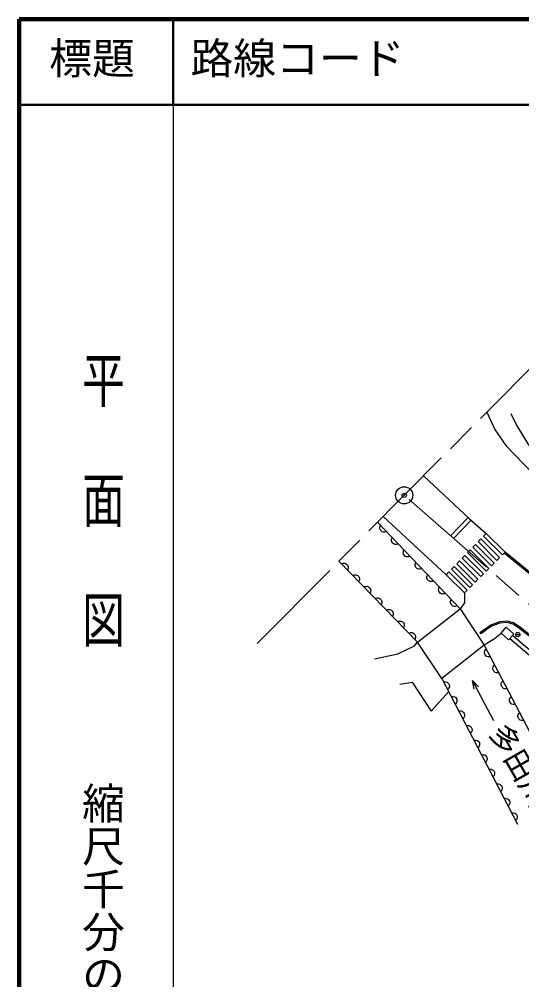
# Model space of a CAD drawing. Units: millimetres, scale not verified. Extents: x 40000 to 680000, y 20000 to 380000.
# Drawn here: x 40000 to 98698, y 267898 to 380000 of the extents above; entities that cross this region are included whole.
import ezdxf
from ezdxf.enums import TextEntityAlignment as Align

# ---------------------------------------------------------------- set-up
doc = ezdxf.new("R2010")
doc.units = ezdxf.units.MM
doc.header["$LTSCALE"] = 1000
doc.header["$PDMODE"] = 32
doc.header["$PDSIZE"] = 500
doc.linetypes.add('CHAIN', pattern=[18.5, 12, -1.5, 3.5, -1.5])
for name, color, linetype, lineweight in [('M-BGD', 7, 'Continuous', 25), ('M-BMK', 2, 'CHAIN', 13), ('M-BMK-SRVR', 3, 'Continuous', 25), ('M-TTL', 2, 'Continuous', 140), ('M-TTL-BAND', 7, 'Continuous', 25), ('M-TTL-LINE', 7, 'Continuous', 50), ('S-TTL-TXT', 7, 'Continuous', 13)]:
    doc.layers.add(name, color=color, linetype=linetype, lineweight=lineweight)
doc.layers.add('M-OTRS', color=6, linetype='Continuous')
doc.styles.add('@ＭＳ ゴシック', font='')
doc.styles.add('ＭＳ ゴシック', font='')
doc.styles.get('@ＭＳ ゴシック').set_extended_font_data('@MS Gothic')
doc.styles.get('ＭＳ ゴシック').set_extended_font_data('MS Gothic')

# ---------------------------------------------------------------- blocks, each defined once
blk = doc.blocks.new('BUHIN4')
at = {"layer": 'M-BGD'}
blk.add_lwpolyline([(-480, 141), (-409, 240), (-324, 317), (-201, 396), (-79, 422), (44, 422), (192, 379), (295, 312), (384, 223), (446, 90), (476, -20), (480, -141)], dxfattribs=at)
blk = doc.blocks.new('BUHIN5')
at = {"layer": 'M-BGD'}
blk.add_lwpolyline([(-423, 267), (-327, 343), (-225, 393), (-86, 436), (40, 428), (158, 394), (289, 312), (369, 219), (430, 110), (454, -35), (452, -150), (423, -267)], dxfattribs=at)
blk = doc.blocks.new('BUHIN7')
at = {"layer": 'M-BGD'}
blk.add_lwpolyline([(481, -137), (411, -236), (327, -314), (205, -394), (83, -421), (-40, -423), (-189, -380), (-292, -315), (-382, -227), (-445, -94), (-476, 16), (-481, 137)], dxfattribs=at)
blk = doc.blocks.new('BUHIN8')
at = {"layer": 'M-BGD'}
blk.add_lwpolyline([(421, -270), (325, -345), (222, -395), (83, -436), (-42, -427), (-160, -393), (-290, -310), (-370, -217), (-431, -107), (-454, 38), (-452, 152), (-421, 270)], dxfattribs=at)

msp = doc.modelspace()

# ---------------------------------------------------------------- linework, layer by layer
at = {"layer": 'M-BGD'}
for p, q in [((94616, 334157), (95557, 332105)), ((97420, 333968), (98097, 332613)), ((95557, 332105), (96827, 330243)), ((98097, 332613), (99536, 330243)), ((96827, 330243), (99960, 327025)), ((87229, 326716), (92594, 321691)), ((82498, 321950), (89884, 315172)), ((90381, 319707), (92431, 321832)), ((81862, 321310), (91493, 311193)), ((90736, 319396), (92788, 321522)), ((92594, 321691), (94541, 319998)), ((94541, 319998), (94230, 319676)), ((96425, 317481), (94230, 319676)), ((94541, 319998), (96742, 317797)), ((93299, 318711), (92988, 318389)), ((92988, 318389), (95161, 316217)), ((93299, 318711), (95477, 316533)), ((93920, 319354), (93609, 319033)), ((93609, 319033), (95793, 316849)), ((93920, 319354), (96109, 317165)), ((92057, 317424), (91747, 317102)), ((92057, 317424), (94213, 315268)), ((92678, 318067), (92367, 317746)), ((92367, 317746), (94529, 315584)), ((92678, 318067), (94845, 315900)), ((96425, 317481), (96742, 317797)), ((104309, 311411), (96654, 317690)), ((104402, 311529), (96749, 317806)), ((77332, 316746), (86498, 307298)), ((90815, 316137), (90505, 315815)), ((90815, 316137), (92949, 314003)), ((91436, 316780), (91126, 316459)), ((91126, 316459), (93265, 314319)), ((91436, 316780), (93581, 314636)), ((91747, 317102), (93897, 314952)), ((95161, 316217), (95477, 316533)), ((95793, 316849), (96109, 317165)), ((90194, 315493), (89884, 315172)), ((89884, 315172), (92001, 313055)), ((90194, 315493), (92317, 313371)), ((90505, 315815), (92633, 313687)), ((93897, 314952), (94213, 315268)), ((94529, 315584), (94845, 315900)), ((92633, 313687), (92949, 314003)), ((93265, 314319), (93581, 314636)), ((92001, 313055), (92317, 313371)), ((92001, 313055), (92001, 311870)), ((92001, 311870), (91493, 311193)), ((86498, 307298), (91493, 311193)), ((91493, 311193), (94287, 306959)), ((96084, 309653), (95094, 309297)), ((96117, 309505), (95164, 309163)), ((96973, 309743), (96084, 309653)), ((96961, 309591), (96117, 309505)), ((97681, 309401), (96961, 309591)), ((97744, 309539), (96973, 309743)), ((98568, 308967), (97744, 309539)), ((95094, 309297), (93813, 308391)), ((93813, 308391), (93900, 308269)), ((95164, 309163), (93900, 308269)), ((95303, 307552), (96282, 308365)), ((96282, 308365), (96883, 309035)), ((97163, 307575), (96282, 308365)), ((96883, 309035), (97764, 308244)), ((98478, 308846), (97681, 309401)), ((104021, 304459), (98478, 308846)), ((104112, 304579), (98568, 308967)), ((86159, 306875), (86498, 307298)), ((89376, 303065), (86498, 307298)), ((95303, 307552), (94287, 306959)), ((97764, 308244), (97163, 307575)), ((97319, 307711), (100610, 304942)), ((97641, 308093), (100932, 305325)), ((97983, 308178), (98483, 308178)), ((84212, 305943), (86159, 306875)), ((94287, 306959), (89376, 303065)), ((94287, 306959), (104024, 288417)), ((81502, 305351), (84212, 305943)), ((89376, 303065), (98181, 286063)), ((95439, 298130), (92938, 302843)), ((84466, 302387), (85905, 302641)), ((85905, 302641), (88106, 299255)), ((90168, 301534), (88106, 299255))]:
    msp.add_line(p, q, dxfattribs=at)
msp.add_lwpolyline([(93152, 301825), (92938, 302843), (93658, 302094)], dxfattribs=at)
msp.add_circle((98233, 308178), 250, dxfattribs=at)
at = {"layer": 'M-BMK'}
for p, q in [((102330, 341927), (67448, 306790)), ((85531, 323943), (100628, 310756))]:
    msp.add_line(p, q, dxfattribs=at)
at = {"layer": 'M-BMK-SRVR'}
msp.add_circle((84966, 324436), 1000, dxfattribs=at)
at = {"layer": 'M-OTRS'}
msp.add_point((84966, 324436), dxfattribs=at)
at = {"layer": 'M-TTL'}
for p, q in [((40000, 380000), (40000, 20000)), ((680000, 380000), (40000, 380000))]:
    msp.add_line(p, q, dxfattribs=at)
at = {"layer": 'M-TTL-BAND'}
msp.add_line((58000, 370000), (58000, 20000), dxfattribs=at)
at = {"layer": 'M-TTL-LINE'}
for p, q in [((58000, 380000), (58000, 370000)), ((40000, 370000), (680000, 370000))]:
    msp.add_line(p, q, dxfattribs=at)

# ---------------------------------------------------------------- block references
at = {"rotation": 149.99986}
for name, p in [('BUHIN4', (82550, 320587)), ('BUHIN4', (83926, 319142)), ('BUHIN4', (85302, 317696)), ('BUHIN7', (77987, 316071)), ('BUHIN4', (86677, 316251)), ('BUHIN7', (79296, 314722)), ('BUHIN4', (88053, 314806)), ('BUHIN7', (80606, 313372)), ('BUHIN4', (89429, 313361)), ('BUHIN7', (81915, 312022)), ('BUHIN4', (90805, 311915)), ('BUHIN7', (83224, 310672)), ('BUHIN7', (84534, 309322)), ('BUHIN7', (85843, 307973)), ('BUHIN5', (94774, 306032)), ('BUHIN5', (95747, 304177)), ('BUHIN8', (89816, 302215)), ('BUHIN5', (96721, 302323)), ('BUHIN8', (90696, 300515)), ('BUHIN5', (97695, 300469)), ('BUHIN8', (91577, 298814)), ('BUHIN5', (98668, 298615)), ('BUHIN8', (92457, 297114)), ('BUHIN8', (93338, 295414)), ('BUHIN8', (94218, 293714)), ('BUHIN8', (95099, 292014)), ('BUHIN8', (95979, 290314)), ('BUHIN8', (96860, 288614)), ('BUHIN8', (97740, 286913))]:
    msp.add_blockref(name, p, dxfattribs=at)

# ---------------------------------------------------------------- texts
at = {"layer": 'M-BGD', "style": 'ＭＳ ゴシック'}
msp.add_text('多田川', height=2566, rotation=299.644, dxfattribs=at).set_placement((94106, 296483), align=Align.BOTTOM_LEFT)
at = {"layer": 'M-TTL-BAND', "style": '@ＭＳ ゴシック', "width": 1.4}
msp.add_text('平  面  図', height=3666, rotation=270, dxfattribs=at).set_placement((49777, 306475), align=Align.MIDDLE_RIGHT)
at = {"layer": 'M-TTL-BAND', "style": '@ＭＳ ゴシック'}
msp.add_text('縮尺千分の一', height=3666, rotation=270, dxfattribs=at).set_placement((49777, 261030), align=Align.MIDDLE_RIGHT)
at = {"layer": 'S-TTL-TXT', "style": 'ＭＳ ゴシック'}
for s, p in [('標題', (43500, 372500)), ('路線コード', (60000, 372500))]:
    msp.add_text(s, height=3666, dxfattribs=at).set_placement(p, align=Align.BOTTOM_LEFT)

doc.saveas('drawing.dxf')
